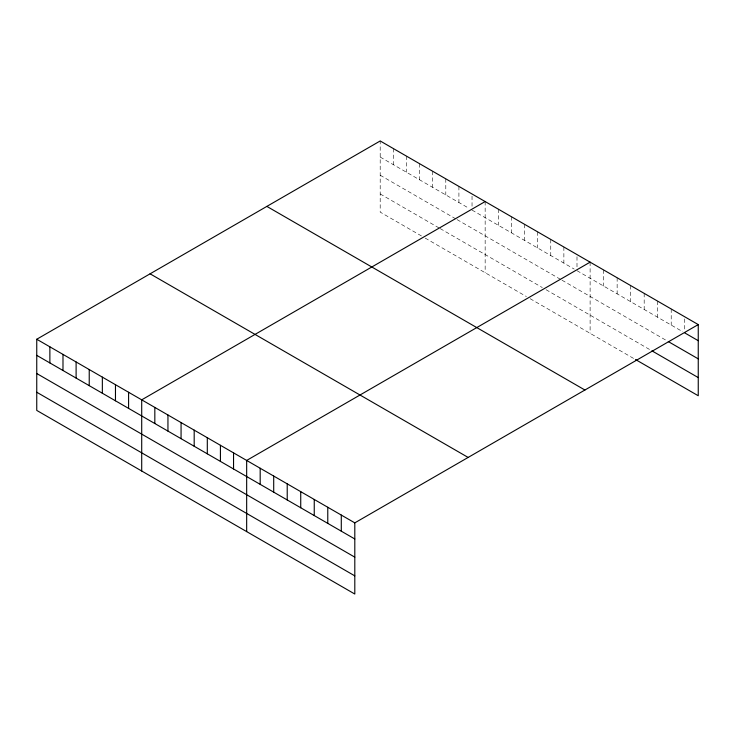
<?xml version="1.0" encoding="UTF-8"?>
<svg xmlns="http://www.w3.org/2000/svg" width="735" height="735" viewBox="0 0 735 735"><rect width="100%" height="100%" fill="white"/><g stroke="black" fill="none" stroke-linecap="round" stroke-linejoin="round"><path stroke-width="0.55" stroke-dasharray="3.67 2.76" d="M380.197 157.07L469.224 208.464M472.035 210.091L574.182 269.065M576.993 270.682L682.806 331.77M380.197 175.233L456.104 219.058M457.041 219.6L561.062 279.658M561.999 280.2L667.352 341.022M380.197 193.957L439.236 228.043M440.173 228.585L542.32 287.56M546.068 289.719L650.944 350.273M421.431 235.935L380.197 212.13L380.197 140.964M425.179 238.094L526.389 296.527M530.137 298.695L634.525 358.965M684.735 318.926L684.735 329.666M671.211 308.976L671.211 325.081M657.696 301.175L657.696 317.281M644.182 293.366L644.182 309.472M630.667 285.566L630.667 301.672M617.143 277.766L617.143 293.871M603.628 269.956L603.628 286.062M590.113 262.156L590.113 333.322M576.993 256.726L576.993 267.466M563.874 247.006L563.874 263.112M550.754 239.426L550.754 255.532M537.634 231.856L537.634 247.961M524.514 224.276L524.514 240.382M511.395 216.706L511.395 232.811M498.275 209.135L498.275 225.241M485.155 201.555L485.155 272.722M472.035 196.126L472.035 206.866M458.916 186.405L458.916 202.511M445.796 178.835L445.796 194.94M432.676 171.255L432.676 187.361M419.556 163.684L419.556 179.79M406.437 156.105L406.437 172.21M393.317 148.534L393.317 164.64"/><path stroke-width="1.1" d="M698.25 324.585L354.803 522.87L354.803 594.036L36.75 410.415L36.75 339.248L380.197 140.964L698.25 324.585L698.25 395.752L635.49 359.516M485.155 201.555L141.708 399.84L141.708 471.006M590.113 262.156L246.666 460.441L246.666 531.607M684.735 332.891L698.25 340.691M668.317 341.582L698.25 358.864M651.908 350.825L698.25 377.588M266.86 206.397L584.913 390.019M150.087 273.815L468.14 457.436M36.75 339.248L354.803 522.87M36.75 355.354L354.803 538.976M36.75 373.518L354.803 557.148M36.75 392.242L354.803 575.872M341.288 515.07L341.288 531.175M327.773 507.26L327.773 523.366M314.249 499.46L314.249 515.566M300.734 491.66L300.734 507.766M287.22 483.85L287.22 499.956M273.705 476.05L273.705 492.156M260.181 468.241L260.181 484.347M233.546 452.861L233.546 468.967M220.426 445.291L220.426 461.396M207.307 437.72L207.307 453.826M194.187 430.14L194.187 446.246M181.067 422.57L181.067 438.676M167.947 414.99L167.947 431.096M154.828 407.42L154.828 423.525M128.588 392.269L128.588 408.375M115.469 384.69L115.469 400.796M102.349 377.119L102.349 393.225M89.229 369.549L89.229 385.645M76.109 361.969L76.109 378.075M62.989 354.399L62.989 370.504M49.87 346.819L49.87 362.925"/></g></svg>
